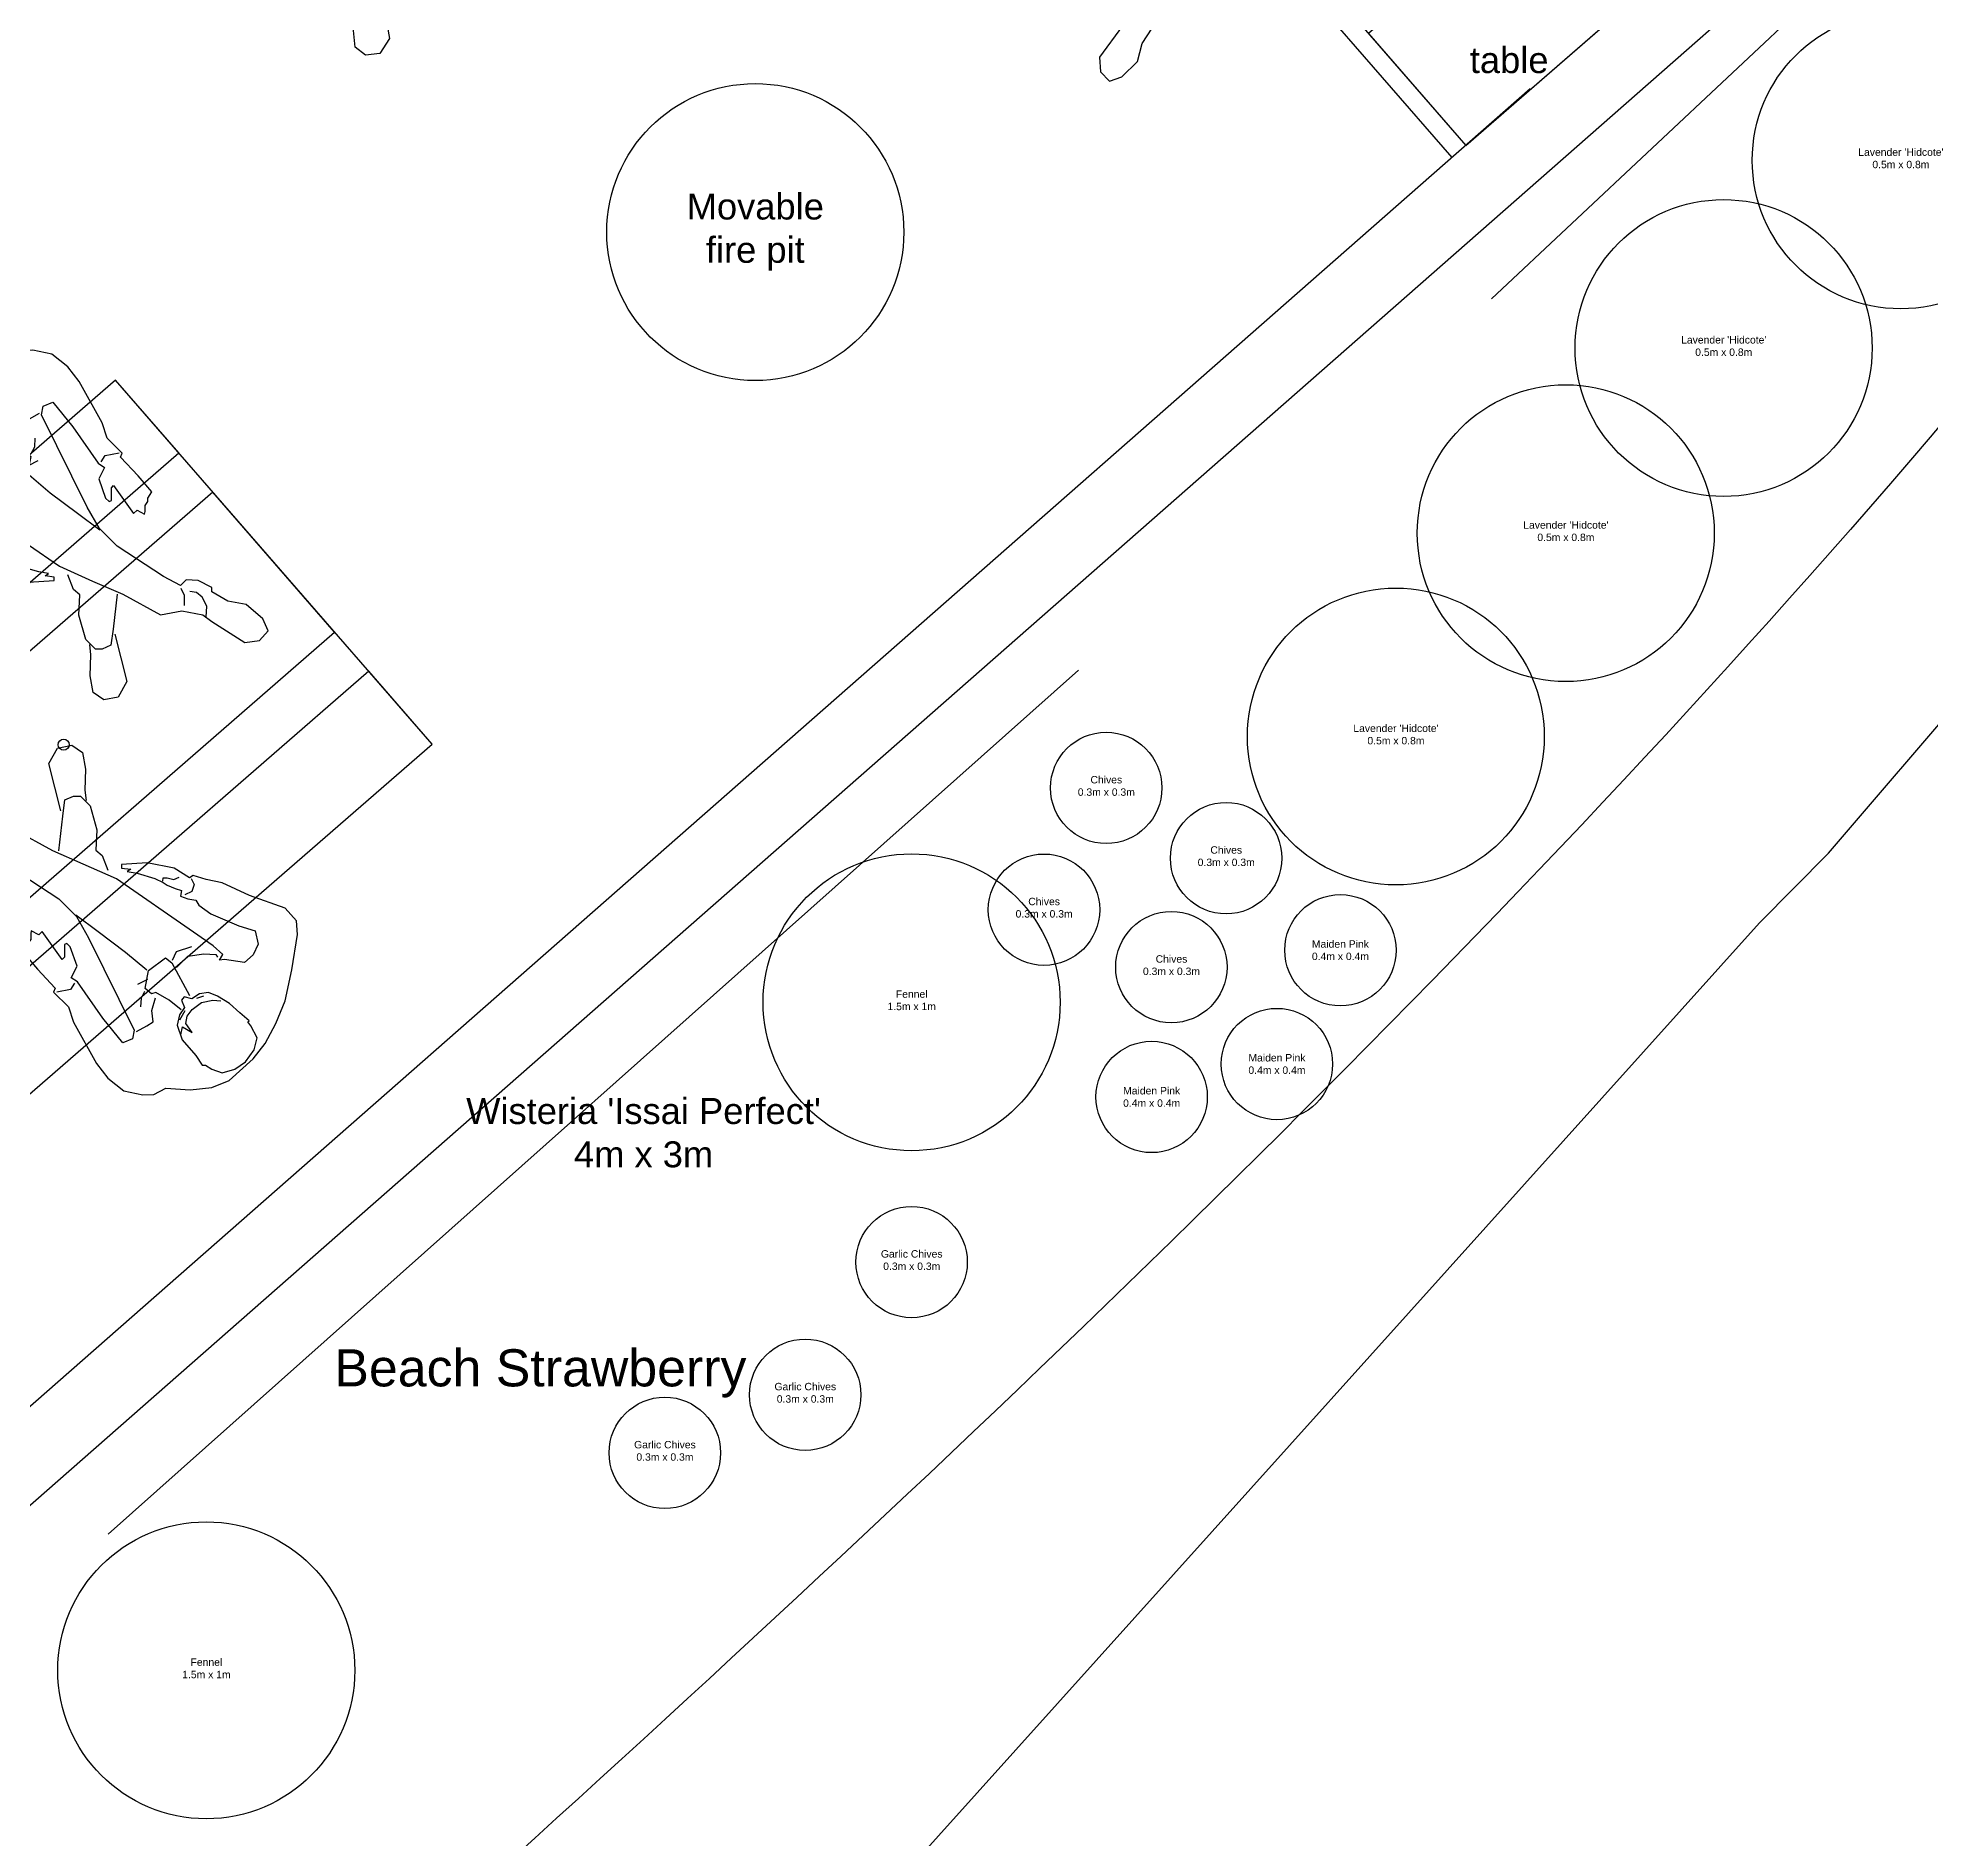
# Model space of a CAD drawing. Header units: metres. Extents: x 0 to 134, y 7 to 109.
# Drawn here: x 77.75 to 82.84, y 46.85 to 51.7 of the extents above; entities that cross this region are included whole.
import ezdxf

# ---------------------------------------------------------------- set-up
doc = ezdxf.new("R2010")
doc.units = ezdxf.units.M
for name, color, linetype, true_color in [('Borders', 6, 'Continuous', 0xff00ff), ('Boundary', 5, 'Continuous', 0x0000ff), ('Ground cover', 56, 'Continuous', 0x808000), ('Patio', 9, 'Continuous', 0xc0c0c0), ('Plants', 96, 'Continuous', 0x008000)]:
    doc.layers.add(name, color=color, linetype=linetype, true_color=true_color)
doc.styles.add('textstyle116', font='')
doc.styles.add('textstyle117', font='')
doc.styles.add('textstyle151', font='')
doc.styles.add('textstyle44', font='')
doc.styles.add('textstyle68', font='')
doc.styles.add('textstyle69', font='')
doc.styles.add('textstyle70', font='')
doc.styles.add('textstyle73', font='')
doc.styles.add('textstyle96', font='')
doc.styles.get('textstyle116').set_extended_font_data('Arial')
doc.styles.get('textstyle117').set_extended_font_data('Arial')
doc.styles.get('textstyle151').set_extended_font_data('Arial')
doc.styles.get('textstyle44').set_extended_font_data('Arial')
doc.styles.get('textstyle68').set_extended_font_data('Arial')
doc.styles.get('textstyle69').set_extended_font_data('Arial')
doc.styles.get('textstyle70').set_extended_font_data('Arial')
doc.styles.get('textstyle73').set_extended_font_data('Arial')
doc.styles.get('textstyle96').set_extended_font_data('Arial')

# ---------------------------------------------------------------- blocks, each defined once
blk = doc.blocks.new("Plant - Lavender 'Hidcote'")
at = {"layer": 'Plants'}
blk.add_circle((-0.0003, -0.0053), 0.4, dxfattribs=at)
at = {"layer": 'Plants', "color": 30, "true_color": 0xff7f00, "insert": (0, 0), "char_height": 0.02, "attachment_point": 5, "style": 'textstyle73'}
blk.add_mtext("Lavender 'Hidcote'\\P0.5m x 0.8m", dxfattribs=at)
blk = doc.blocks.new('Plant - Chives')
at = {"layer": 'Plants'}
blk.add_circle((-0.0003, -0.0053), 0.15, dxfattribs=at)
at = {"layer": 'Plants', "color": 30, "true_color": 0xff7f00, "insert": (0, 0), "char_height": 0.02, "attachment_point": 5, "style": 'textstyle68'}
blk.add_mtext('Chives\\P0.3m x 0.3m', dxfattribs=at)
blk = doc.blocks.new('Plant - Garlic Chives')
at = {"layer": 'Plants'}
blk.add_circle((-0.0003, -0.0053), 0.15, dxfattribs=at)
at = {"layer": 'Plants', "color": 30, "true_color": 0xff7f00, "insert": (0, 0), "char_height": 0.02, "attachment_point": 5, "style": 'textstyle70'}
blk.add_mtext('Garlic Chives\\P0.3m x 0.3m', dxfattribs=at)
blk = doc.blocks.new('Plant - Fennel')
at = {"layer": 'Plants'}
blk.add_circle((-0.0003, -0.0053), 0.4, dxfattribs=at)
at = {"layer": 'Plants', "color": 30, "true_color": 0xff7f00, "insert": (0, 0), "char_height": 0.02, "attachment_point": 5, "style": 'textstyle69'}
blk.add_mtext('Fennel\\P1.5m x 1m', dxfattribs=at)
blk = doc.blocks.new('Plants - Maiden Pink')
at = {"layer": 'Plants'}
blk.add_circle((0, 0), 0.15, dxfattribs=at)
at = {"layer": 'Plants', "color": 30, "true_color": 0xff7f00, "insert": (0, 0), "char_height": 0.02, "attachment_point": 5, "style": 'textstyle96'}
blk.add_mtext('Maiden Pink\\P0.4m x 0.4m', dxfattribs=at)
blk = doc.blocks.new('Person sitting')
at = {"layer": 'Patio'}
for p, q in [((-0.1182, 0.6763), (-0.1618, 0.648)), ((-0.0637, 0.6828), (-0.1182, 0.6763)), ((-0.0136, 0.6763), (-0.0637, 0.6828)), ((0.1084, 0.6414), (-0.0136, 0.6763)), ((-0.1814, 0.6262), (-0.1923, 0.5914)), ((-0.1618, 0.648), (-0.1814, 0.6262)), ((0.1476, 0.6219), (0.1084, 0.6414)), ((0.2042, 0.6219), (0.1476, 0.6219)), ((0.1769, 0.5848), (0.1977, 0.6164)), ((0.2086, 0.611), (0.2042, 0.6219)), ((-0.1923, 0.5914), (-0.2424, 0.5479)), ((-0.0354, 0.5609), (-0.0245, 0.587)), ((-0.0223, 0.5413), (-0.0354, 0.5609)), ((-0.0245, 0.587), (0.0604, 0.5783)), ((0.0604, 0.5783), (0.1781, 0.5566)), ((0.1813, 0.5653), (0.1769, 0.5848)), ((0.1781, 0.5566), (0.1977, 0.5609)), ((0.1977, 0.5609), (0.2086, 0.5283)), ((0.2783, 0.6088), (0.2086, 0.611)), ((0.3349, 0.6044), (0.2783, 0.6088)), ((0.3393, 0.5849), (0.3349, 0.6044)), ((0.3458, 0.5783), (0.3393, 0.5849)), ((0.348, 0.5653), (0.3458, 0.5783)), ((0.3589, 0.5544), (0.348, 0.5653)), ((0.7292, 0.5696), (0.6878, 0.5413)), ((0.788, 0.574), (0.7292, 0.5696)), ((0.8207, 0.5609), (0.788, 0.574)), ((0.8229, 0.5261), (0.8207, 0.5609)), ((-0.2424, 0.5479), (-0.2794, 0.5021)), ((-0.0289, 0.5391), (-0.0376, 0.5087)), ((0.2412, 0.4521), (-0.0223, 0.5413)), ((0.2086, 0.5283), (0.2587, 0.5043)), ((0.25, 0.5435), (0.3414, 0.5283)), ((0.25, 0.5348), (0.25, 0.5435)), ((0.2739, 0.5109), (0.25, 0.5348)), ((0.2717, 0.5043), (0.2739, 0.5109)), ((0.3414, 0.5413), (0.3632, 0.5479)), ((0.3414, 0.5283), (0.3414, 0.5413)), ((0.3632, 0.5479), (0.3589, 0.5544)), ((0.592, 0.5239), (0.568, 0.5021)), ((0.6312, 0.537), (0.592, 0.5239)), ((0.6399, 0.5283), (0.6312, 0.537)), ((0.6878, 0.5413), (0.6399, 0.5283)), ((0.7987, 0.4947), (0.8229, 0.5261)), ((-0.2794, 0.5021), (-0.299, 0.4564)), ((-0.2445, 0.4673), (-0.2707, 0.4543)), ((-0.2249, 0.4717), (-0.2445, 0.4673)), ((-0.2184, 0.4782), (-0.2249, 0.4717)), ((-0.1879, 0.4717), (-0.2184, 0.4782)), ((-0.1316, 0.468), (-0.1879, 0.4717)), ((-0.0942, 0.4499), (-0.1316, 0.468)), ((-0.1201, 0.4612), (-0.1072, 0.4428)), ((-0.0376, 0.5087), (-0.042, 0.4891)), ((-0.042, 0.4891), (-0.018, 0.4695)), ((-0.018, 0.4695), (-0.0006, 0.439)), ((0.0256, 0.4673), (0.0103, 0.4847)), ((0.0321, 0.4477), (0.0256, 0.4673)), ((0.2587, 0.5043), (0.2717, 0.5043)), ((0.5179, 0.4651), (0.3719, 0.4347)), ((0.568, 0.4804), (0.5179, 0.4651)), ((0.568, 0.5021), (0.568, 0.4804)), ((0.5941, 0.4695), (0.5745, 0.476)), ((0.6137, 0.4499), (0.5941, 0.4695)), ((0.6116, 0.4978), (0.5963, 0.4869)), ((0.6312, 0.5), (0.6116, 0.4978)), ((0.6181, 0.4347), (0.666, 0.4673)), ((0.6573, 0.4913), (0.6312, 0.5)), ((0.6769, 0.4695), (0.6573, 0.4913)), ((0.666, 0.4673), (0.6965, 0.4717)), ((0.6965, 0.4717), (0.7987, 0.4947)), ((-0.299, 0.4564), (-0.3034, 0.3694)), ((-0.2881, 0.4238), (-0.2946, 0.389)), ((-0.2707, 0.4543), (-0.2881, 0.4238)), ((-0.1072, 0.4428), (-0.1366, 0.4354)), ((-0.1366, 0.4354), (-0.1072, 0.4299)), ((-0.1072, 0.4299), (-0.0962, 0.4134)), ((-0.0962, 0.4134), (-0.0925, 0.3913)), ((-0.079, 0.426), (-0.0942, 0.4499)), ((-0.089, 0.4341), (-0.0816, 0.4062)), ((-0.0744, 0.4022), (-0.079, 0.426)), ((-0.0724, 0.4129), (-0.0311, 0.4173)), ((-0.0311, 0.4173), (0.0082, 0.4281)), ((0.0082, 0.4281), (0.0147, 0.439)), ((0.0147, 0.439), (0.0365, 0.4412)), ((0.0365, 0.4412), (0.0648, 0.3999)), ((0.0495, 0.4194), (0.0583, 0.4477)), ((0.1432, 0.4086), (0.0691, 0.402)), ((0.2347, 0.4216), (0.1432, 0.4086)), ((0.3088, 0.4325), (0.2347, 0.4216)), ((0.3044, 0.4347), (0.2412, 0.4521)), ((0.3719, 0.4347), (0.3044, 0.4347)), ((0.5854, 0.3868), (0.6181, 0.4347)), ((-0.3034, 0.3694), (-0.2968, 0.3171)), ((-0.2946, 0.389), (-0.2881, 0.3498)), ((-0.098, 0.3601), (-0.1146, 0.3343)), ((-0.0925, 0.3913), (-0.098, 0.3601)), ((-0.0802, 0.3606), (-0.089, 0.343)), ((-0.0768, 0.3476), (-0.0721, 0.3716)), ((-0.055, 0.3933), (-0.0744, 0.4022)), ((-0.0721, 0.3716), (-0.0536, 0.3828)), ((0.0343, 0.3411), (-0.0616, 0.3694)), ((-0.0536, 0.3828), (-0.055, 0.3933)), ((0.0648, 0.3999), (0.0561, 0.3433)), ((0.4743, 0.3541), (0.5854, 0.3868)), ((-0.2968, 0.3171), (-0.2794, 0.2584)), ((-0.2881, 0.3498), (-0.2707, 0.3215)), ((-0.2707, 0.3215), (-0.2358, 0.3106)), ((-0.2358, 0.3106), (-0.2228, 0.3084)), ((-0.2228, 0.3084), (-0.2228, 0.3041)), ((-0.2228, 0.3041), (-0.1901, 0.3063)), ((-0.1901, 0.3063), (-0.153, 0.3084)), ((-0.153, 0.3084), (-0.116, 0.3171)), ((-0.1146, 0.3343), (-0.1311, 0.3196)), ((-0.116, 0.3171), (-0.0921, 0.328)), ((-0.0921, 0.328), (-0.0768, 0.3476)), ((0.0169, 0.3411), (0.0169, 0.2976)), ((0.0474, 0.3106), (0.0278, 0.2714)), ((0.0561, 0.3433), (0.0343, 0.3411)), ((0.0386, 0.3346), (0.0474, 0.3106)), ((0.3001, 0.2867), (0.3915, 0.3215)), ((0.3915, 0.3215), (0.4743, 0.3541)), ((0.4634, 0.3433), (0.5222, 0.2693)), ((-0.2794, 0.2584), (-0.2533, 0.1974)), ((-0.0093, 0.2627), (-0.0332, 0.241)), ((0.0169, 0.2976), (-0.0093, 0.2627)), ((0.0517, 0.241), (0.3001, 0.2867)), ((0.3109, 0.2562), (0.2913, 0.241)), ((0.3175, 0.2497), (0.3109, 0.2562)), ((0.3719, 0.2693), (0.3327, 0.2867)), ((0.3937, 0.2714), (0.3719, 0.2693)), ((0.4308, 0.2301), (0.3937, 0.2714)), ((0.5222, 0.2693), (0.5484, 0.2344)), ((0.5353, 0.2627), (0.6486, 0.1953)), ((-0.1029, 0.2018), (-0.0594, 0.2344)), ((-0.0594, 0.2344), (-0.0507, 0.2453)), ((-0.0507, 0.2453), (-0.0463, 0.2279)), ((-0.0463, 0.2279), (-0.0115, 0.2301)), ((-0.0332, 0.241), (-0.042, 0.2431)), ((-0.0115, 0.2301), (0.0517, 0.241)), ((0.2042, 0.204), (0.1911, 0.2018)), ((0.2282, 0.2127), (0.2042, 0.204)), ((0.2717, 0.2366), (0.2282, 0.2127)), ((0.2935, 0.2519), (0.2717, 0.2366)), ((0.2717, 0.1974), (0.3175, 0.2497)), ((0.2913, 0.241), (0.2935, 0.2519)), ((0.4896, 0.1974), (0.4308, 0.2301)), ((0.5397, 0.2105), (0.5266, 0.1974)), ((0.5484, 0.2344), (0.5397, 0.2105)), ((-0.2533, 0.1974), (-0.2075, 0.1256)), ((-0.1051, 0.1713), (-0.1029, 0.2018)), ((-0.0942, 0.1408), (-0.1051, 0.1713)), ((0.0539, 0.1735), (-0.0223, 0.143)), ((0.0931, 0.18), (0.0539, 0.1735)), ((0.1084, 0.1757), (0.0931, 0.18)), ((0.1258, 0.1887), (0.1084, 0.1757)), ((0.1454, 0.1974), (0.1258, 0.1887)), ((0.1323, 0.167), (0.1389, 0.1866)), ((0.141, 0.1496), (0.1323, 0.167)), ((0.1541, 0.1844), (0.1454, 0.1974)), ((0.1694, 0.1931), (0.1541, 0.1844)), ((0.1628, 0.1452), (0.2107, 0.1561)), ((0.1911, 0.2018), (0.1694, 0.1931)), ((0.1896, 0.178), (0.184, 0.1637)), ((0.205, 0.188), (0.1896, 0.178)), ((0.2128, 0.1957), (0.205, 0.188)), ((0.2072, 0.2023), (0.2128, 0.1957)), ((0.2107, 0.1561), (0.2717, 0.1974)), ((0.5266, 0.1974), (0.4896, 0.1974)), ((0.5288, 0.1778), (0.507, 0.1953)), ((0.568, 0.1365), (0.5288, 0.1778)), ((0.6486, 0.1953), (0.6617, 0.1496)), ((-0.2075, 0.1256), (-0.1509, 0.0473)), ((-0.0637, 0.1213), (-0.0942, 0.1408)), ((-0.0223, 0.143), (-0.0637, 0.1213)), ((0.0909, 0.093), (0.128, 0.1169)), ((0.128, 0.1169), (0.1606, 0.1343)), ((0.1585, 0.143), (0.141, 0.1496)), ((0.1606, 0.1343), (0.1628, 0.1452)), ((0.605, 0.1104), (0.568, 0.1365)), ((0.6399, 0.1169), (0.605, 0.1104)), ((0.6617, 0.1496), (0.6399, 0.1169)), ((-0.0768, 0.0211), (0.0147, 0.0647)), ((0.0147, 0.0647), (0.0909, 0.093)), ((-0.1509, 0.0473), (-0.1226, 0.0233)), ((-0.1226, 0.0233), (-0.0768, 0.0211))]:
    blk.add_line(p, q, dxfattribs=at)
blk = doc.blocks.new('Picnic table')
at = {"layer": 'Patio', "flags": 128}
for points in [[(-0.75, 0.39), (0.75, 0.39), (0.75, 0.65), (-0.75, 0.65)], [(-0.75, -0.65), (0.75, -0.65), (0.75, 0.65), (-0.75, 0.65)], [(-0.75, -0.25), (0.75, -0.25), (0.75, 0.25), (-0.75, 0.25)], [(-0.75, -0.65), (0.75, -0.65), (0.75, -0.39), (-0.75, -0.39)]]:
    blk.add_lwpolyline(points, close=True, dxfattribs=at)
at = {"layer": 'Patio'}
blk.add_circle((0, 0), 0.015, dxfattribs=at)
blk = doc.blocks.new('Bench seating')
at = {"layer": 'Patio'}
for name, p, rotation in [('Person sitting', (-0.4138, 0.4986), 315), ('Picnic table', (0.0126, 0.0081), 221), ('Person sitting', (0.5697, -0.3629), 135)]:
    blk.add_blockref(name, p, dxfattribs=dict(at, rotation=rotation))
blk = doc.blocks.new('Seat')
at = {"layer": 'Patio', "color": 2, "true_color": 0xffff00}
blk.add_line((0.05, -0.05), (2.5862, -0.05), dxfattribs=at)
at = {"layer": 'Patio', "flags": 128}
for points in [[(2.1863, 0), (2.5863, 0), (2.5863, 0.87), (2.1863, 0.87)], [(0.2036, 0), (2.5863, 0), (2.5863, 0.55), (-0.3464, 0.55), (-0.3464, -2.2353), (0.2036, -2.2353)]]:
    blk.add_lwpolyline(points, close=True, dxfattribs=at)
at = {"layer": 'Patio', "rotation": 270}
blk.add_blockref('Person sitting', (1.2651, 0.2098), dxfattribs=at)
at = {"layer": 'Patio'}
blk.add_blockref('Person sitting', (-0.1818, -2.195), dxfattribs=at)
blk = doc.blocks.new('Firepit')
at = {"layer": 'Patio'}
blk.add_circle((0, 0), 0.4, dxfattribs=at)
at = {"layer": 'Patio', "color": 30, "true_color": 0xff7f00, "insert": (0, 0), "char_height": 0.07, "attachment_point": 5, "style": 'textstyle44'}
blk.add_mtext('Movable\\Pfire pit', dxfattribs=at)

msp = doc.modelspace()

# ---------------------------------------------------------------- linework, layer by layer
at = {"layer": 'Borders'}
for p, q in [((82.5639, 51.9954), (74.9796, 45.3324)), ((81.7664, 51.5609), (74.8476, 45.4827))]:
    msp.add_line(p, q, dxfattribs=at)
at = {"layer": 'Boundary', "color": 16, "true_color": 0x800000}
for p, q in [((82.5702, 49.5015), (91.9688, 60.4846)), ((82.384, 49.3138), (82.5702, 49.5015)), ((79.4034, 45.9999), (82.384, 49.3138))]:
    msp.add_line(p, q, dxfattribs=at)
at = {"layer": 'Patio'}
msp.add_open_spline([(85.0549, 53.8754), (83.6552, 51.0039), (77.8397, 45.6771), (72.1056, 40.6598), (72.1056, 40.6598), (72.1056, 40.6598)], degree=3, dxfattribs=at)
at = {"layer": 'Plants'}
for p, q in [((82.7563, 52.0217), (81.6622, 50.9956)), ((80.5498, 49.9951), (77.9361, 47.6673))]:
    msp.add_line(p, q, dxfattribs=at)

# ---------------------------------------------------------------- block references
at = {"layer": 'Ground cover'}
for p in [(81.2551, 49.2403), (81.0841, 48.9337), (80.7466, 48.8449)]:
    msp.add_blockref('Plants - Maiden Pink', p, dxfattribs=at)
at = {"layer": 'Patio', "rotation": 311}
msp.add_blockref('Seat', (79.8964, 53.3606), dxfattribs=at)
at = {"layer": 'Patio'}
for name, p in [('Firepit', (79.6789, 51.1752)), ('Bench seating', (77.8031, 49.7859))]:
    msp.add_blockref(name, p, dxfattribs=at)
at = {"layer": 'Plants'}
for name, p in [("Plant - Lavender 'Hidcote'", (82.7649, 51.3738)), ("Plant - Lavender 'Hidcote'", (82.2877, 50.8681)), ("Plant - Lavender 'Hidcote'", (81.8625, 50.3693)), ("Plant - Lavender 'Hidcote'", (81.4047, 49.8215)), ('Plant - Chives', (80.6245, 49.6829)), ('Plant - Chives', (80.9475, 49.4936)), ('Plant - Fennel', (80.1003, 49.1053)), ('Plant - Chives', (80.4569, 49.3548)), ('Plant - Chives', (80.8, 49.2)), ('Plant - Garlic Chives', (80.1003, 48.4053)), ('Plant - Garlic Chives', (79.8136, 48.0478)), ('Plant - Garlic Chives', (79.4355, 47.8913)), ('Plant - Fennel', (78.2003, 47.3053))]:
    msp.add_blockref(name, p, dxfattribs=at)

# ---------------------------------------------------------------- texts
at = {"layer": 'Ground cover', "insert": (79.1, 48.1), "char_height": 0.1, "attachment_point": 5, "style": 'textstyle151'}
msp.add_mtext('Beach Strawberry', dxfattribs=at)
at = {"layer": 'Patio', "color": 30, "true_color": 0xff7f00, "insert": (81.7097, 51.7548), "char_height": 0.07, "attachment_point": 5, "style": 'textstyle116'}
msp.add_mtext('Integral\\Pside\\Ptable', dxfattribs=at)
at = {"layer": 'Plants', "color": 30, "true_color": 0xff7f00, "insert": (79.3779, 48.7482), "char_height": 0.07, "attachment_point": 5, "style": 'textstyle117'}
msp.add_mtext("Wisteria 'Issai Perfect'\\P4m x 3m", dxfattribs=at)

doc.saveas('drawing.dxf')
